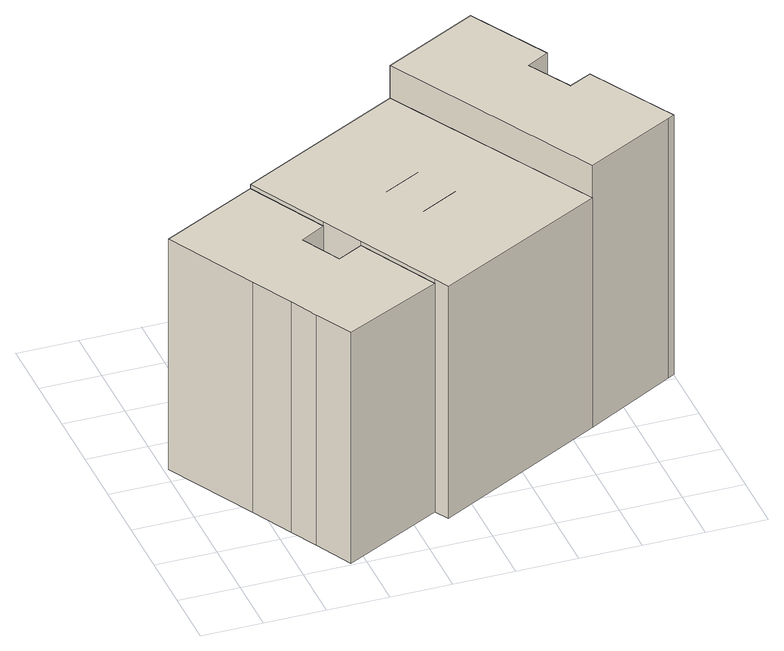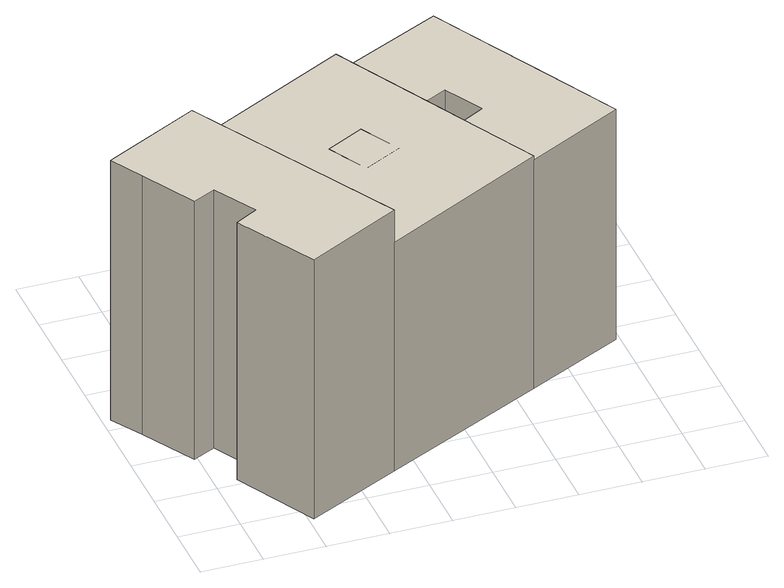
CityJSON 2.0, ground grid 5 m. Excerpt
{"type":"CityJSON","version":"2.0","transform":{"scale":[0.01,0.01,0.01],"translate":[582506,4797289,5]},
"CityObjects":{
"building1":{"type":"Building","attributes":{"name":"2443"},"children":["building1-1"],"geometry":[{"type":"MultiSurface","lod":"1","boundaries":[[[0,1,2,3]],[[1,4,5,2]],[[4,6,7,5]],[[6,8,9,7]],[[8,10,11,9]],[[10,12,13,11]],[[12,14,15,13]],[[14,16,17,15]],[[16,18,19,17]],[[18,20,21,19]],[[20,0,3,21]],[[20,18,16,14,12,10,8,6,4,1,0]]]}]},
"building1-1":{"type":"BuildingPart","attributes":{"name":"2443_P","measuredHeight":20.6},"parents":["building1"],"geometry":[{"type":"MultiSurface","lod":"2","boundaries":[[[0,1,2,3]],[[1,4,5,2]],[[4,6,7,5]],[[6,8,9,7]],[[8,10,11,9]],[[10,12,13,11]],[[12,14,15,13]],[[14,16,17,15]],[[16,18,19,17]],[[18,20,21,19]],[[20,0,3,21]],[[20,18,16,14,12,10,8,6,4,1,0]]],"semantics":{"surfaces":[{"type":"WallSurface"},{"type":"RoofSurface"}],"values":[0,0,0,0,0,0,0,0,0,0,0,1]}}]},
"building2":{"type":"Building","attributes":{"name":"2485"},"children":["building2-1"],"geometry":[{"type":"MultiSurface","lod":"1","boundaries":[[[22,23,24,9]],[[23,25,26,24]],[[25,27,28,26]],[[27,29,19,28]],[[29,30,17,19]],[[30,31,11,17]],[[31,22,9,11]],[[31,30,29,27,25,23,22]]]}]},
"building2-1":{"type":"BuildingPart","attributes":{"name":"2485_P","measuredHeight":20.72},"parents":["building2"],"geometry":[{"type":"MultiSurface","lod":"2","boundaries":[[[22,23,24,9]],[[23,25,26,24]],[[25,27,28,26]],[[27,29,19,28]],[[29,30,17,19]],[[30,31,11,17]],[[31,22,9,11]],[[32,33,34,35]],[[33,36,37,34]],[[36,38,39,37]],[[38,32,35,39]],[[31,30,29,27,25,23,22],[38,36,33,32]]],"semantics":{"surfaces":[{"type":"WallSurface"},{"type":"RoofSurface"}],"values":[0,0,0,0,0,0,0,0,0,0,0,1]}}]},
"building3":{"type":"Building","attributes":{"name":"2479"},"children":["building3-1"],"geometry":[{"type":"MultiSurface","lod":"1","boundaries":[[[40,41,42,43]],[[41,44,45,42]],[[44,46,47,45]],[[46,48,49,47]],[[48,50,51,49]],[[50,52,53,51]],[[52,54,55,53]],[[54,56,26,55]],[[56,57,24,26]],[[57,40,43,24]],[[57,56,54,52,50,48,46,44,41,40]]]}]},
"building3-1":{"type":"BuildingPart","attributes":{"name":"2479_P","measuredHeight":23.39},"parents":["building3"],"geometry":[{"type":"MultiSurface","lod":"2","boundaries":[[[40,41,42,43]],[[41,44,45,42]],[[44,46,47,45]],[[46,48,49,47]],[[48,50,51,49]],[[50,52,53,51]],[[52,54,55,53]],[[54,56,26,55]],[[56,57,24,26]],[[57,40,43,24]],[[57,56,54,52,50,48,46,44,41,40]]],"semantics":{"surfaces":[{"type":"WallSurface"},{"type":"RoofSurface"}],"values":[0,0,0,0,0,0,0,0,0,0,1]}}]}
},
"vertices":[
[720,336,2170],[606,556,2170],[606,556,104],[720,336,101],[428,897,2170],[428,897,107],[33,1656,2170],[33,1656,105],[837,2079,2170],[837,2079,119],[1178,1422,2170],[1178,1422,116],[967,1306,2170],[967,1306,112],[1139,975,2170],[1139,975,112],[1351,1086,2170],[1351,1086,119],[1695,421,2170],[1695,421,120],[883,22,2170],[883,22,100],
[837,2079,2206],[2209,2801,2206],[2209,2801,152],[3169,1040,2206],[3169,1040,146],[1758,301,2206],[1758,301,121],[1695,421,2206],[1351,1086,2206],[1178,1422,2206],
[2066,1804,2206],[1748,1637,2206],[1748,1637,131],[2066,1804,140],[1926,1302,2206],[1926,1302,132],[2242,1470,2206],[2242,1470,141],
[3000,3220,2498],[3365,2555,2498],[3365,2555,188],[3000,3220,171],[3178,2449,2498],[3178,2449,172],[3379,2089,2498],[3379,2089,181],[3567,2188,2498],[3567,2188,185],[3815,1737,2498],[3815,1737,179],[3968,1459,2498],[3968,1459,167],[3912,1429,2498],[3912,1429,167],[3169,1040,2498],[2209,2801,2498]
]}
